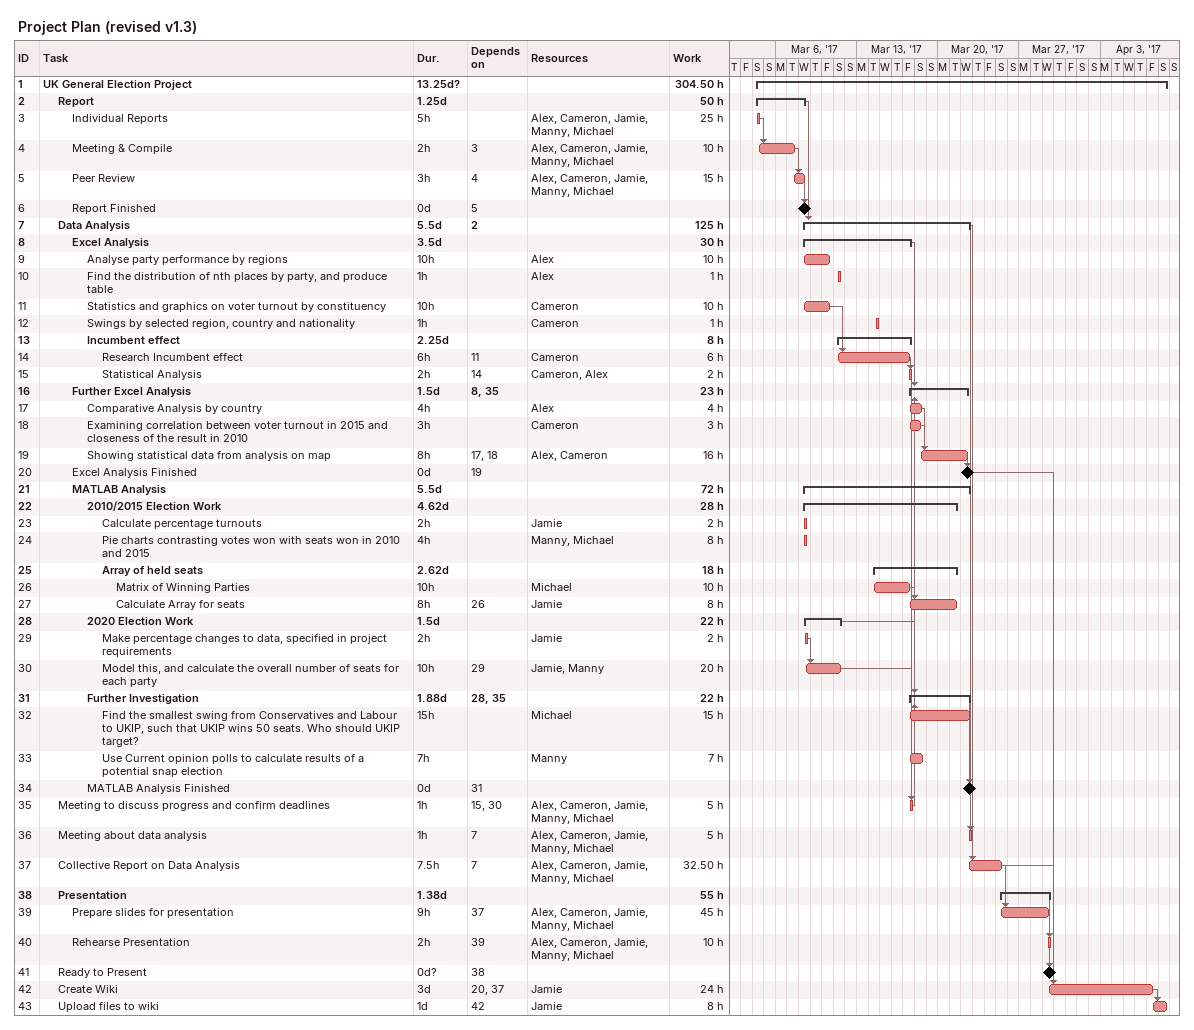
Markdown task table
Project Plan (revised v1.3)

| ID | Level | Task | Duration | Start | Finish | Predecessors | Resources | Work (h) |
|---|---|---|---|---|---|---|---|---|
| 1 | 1 | **UK General Election Project** | 13.25d? | 2017-03-04 | 2017-04-08 |  |  | 304.50 |
| 2 | 2 | **Report** | 1.25d | 2017-03-04 | 2017-03-08 |  |  | 50 |
| 3 | 3 | Individual Reports | 5h | 2017-03-04 | 2017-03-04 |  | Alex, Cameron, Jamie, Manny, Michael | 25 |
| 4 | 3 | Meeting & Compile | 2h | 2017-03-04 | 2017-03-07 | 3 | Alex, Cameron, Jamie, Manny, Michael | 10 |
| 5 | 3 | Peer Review | 3h | 2017-03-07 | 2017-03-08 | 4 | Alex, Cameron, Jamie, Manny, Michael | 15 |
| 6 | 3 | Report Finished | 0d | 2017-03-08 | 2017-03-08 | 5 |  |  |
| 7 | 2 | **Data Analysis** | 5.5d | 2017-03-08 | 2017-03-22 | 2 |  | 125 |
| 8 | 3 | **Excel Analysis** | 3.5d | 2017-03-08 | 2017-03-17 |  |  | 30 |
| 9 | 4 | Analyse party performance by regions | 10h | 2017-03-08 | 2017-03-10 |  | Alex | 10 |
| 10 | 4 | Find the distribution of nth places by party, and produce table | 1h | 2017-03-11 | 2017-03-11 |  | Alex | 1 |
| 11 | 4 | Statistics and graphics on voter turnout by constituency | 10h | 2017-03-08 | 2017-03-10 |  | Cameron | 10 |
| 12 | 4 | Swings by selected region, country and nationality | 1h | 2017-03-14 | 2017-03-14 |  | Cameron | 1 |
| 13 | 4 | **Incumbent effect** | 2.25d | 2017-03-11 | 2017-03-17 |  |  | 8 |
| 14 | 5 | Research Incumbent effect | 6h | 2017-03-11 | 2017-03-17 | 11 | Cameron | 6 |
| 15 | 5 | Statistical Analysis | 2h | 2017-03-17 | 2017-03-17 | 14 | Cameron, Alex | 2 |
| 16 | 3 | **Further Excel Analysis** | 1.5d | 2017-03-17 | 2017-03-22 | 8, 35 |  | 23 |
| 17 | 4 | Comparative Analysis by country | 4h | 2017-03-17 | 2017-03-18 |  | Alex | 4 |
| 18 | 4 | Examining correlation between voter turnout in 2015 and closeness of the result in 2010 | 3h | 2017-03-17 | 2017-03-18 |  | Cameron | 3 |
| 19 | 4 | Showing statistical data from analysis on map | 8h | 2017-03-18 | 2017-03-22 | 17, 18 | Alex, Cameron | 16 |
| 20 | 3 | Excel Analysis Finished | 0d | 2017-03-22 | 2017-03-22 | 19 |  |  |
| 21 | 3 | **MATLAB Analysis** | 5.5d | 2017-03-08 | 2017-03-22 |  |  | 72 |
| 22 | 4 | **2010/2015 Election Work** | 4.62d | 2017-03-08 | 2017-03-21 |  |  | 28 |
| 23 | 5 | Calculate percentage turnouts | 2h | 2017-03-08 | 2017-03-08 |  | Jamie | 2 |
| 24 | 5 | Pie charts contrasting votes won with seats won in 2010 and 2015 | 4h | 2017-03-08 | 2017-03-08 |  | Manny, Michael | 8 |
| 25 | 5 | **Array of held seats** | 2.62d | 2017-03-14 | 2017-03-21 |  |  | 18 |
| 26 | 6 | Matrix of Winning Parties | 10h | 2017-03-14 | 2017-03-17 |  | Michael | 10 |
| 27 | 6 | Calculate Array for seats | 8h | 2017-03-17 | 2017-03-21 | 26 | Jamie | 8 |
| 28 | 4 | **2020 Election Work** | 1.5d | 2017-03-08 | 2017-03-11 |  |  | 22 |
| 29 | 5 | Make percentage changes to data, specified in project requirements | 2h | 2017-03-08 | 2017-03-08 |  | Jamie | 2 |
| 30 | 5 | Model this, and calculate the overall number of seats for each party | 10h | 2017-03-08 | 2017-03-11 | 29 | Jamie, Manny | 20 |
| 31 | 4 | **Further Investigation** | 1.88d | 2017-03-17 | 2017-03-22 | 28, 35 |  | 22 |
| 32 | 5 | Find the smallest swing from Conservatives and Labour to UKIP, such that UKIP wins 50 seats. Who should UKIP target? | 15h | 2017-03-17 | 2017-03-22 |  | Michael | 15 |
| 33 | 5 | Use Current opinion polls to calculate results of a potential snap election | 7h | 2017-03-17 | 2017-03-18 |  | Manny | 7 |
| 34 | 4 | MATLAB Analysis Finished | 0d | 2017-03-22 | 2017-03-22 | 31 |  |  |
| 35 | 2 | Meeting to discuss progress and confirm deadlines | 1h | 2017-03-17 | 2017-03-17 | 15, 30 | Alex, Cameron, Jamie, Manny, Michael | 5 |
| 36 | 2 | Meeting about data analysis | 1h | 2017-03-22 | 2017-03-22 | 7 | Alex, Cameron, Jamie, Manny, Michael | 5 |
| 37 | 2 | Collective Report on Data Analysis | 7.5h | 2017-03-22 | 2017-03-25 | 7 | Alex, Cameron, Jamie, Manny, Michael | 32.50 |
| 38 | 2 | **Presentation** | 1.38d | 2017-03-25 | 2017-03-29 |  |  | 55 |
| 39 | 3 | Prepare slides for presentation | 9h | 2017-03-25 | 2017-03-29 | 37 | Alex, Cameron, Jamie, Manny, Michael | 45 |
| 40 | 3 | Rehearse Presentation | 2h | 2017-03-29 | 2017-03-29 | 39 | Alex, Cameron, Jamie, Manny, Michael | 10 |
| 41 | 2 | Ready to Present | 0d? | 2017-03-29 | 2017-03-29 | 38 |  |  |
| 42 | 2 | Create Wiki | 3d | 2017-03-29 | 2017-04-07 | 20, 37 | Jamie | 24 |
| 43 | 2 | Upload files to wiki | 1d | 2017-04-07 | 2017-04-08 | 42 | Jamie | 8 |
